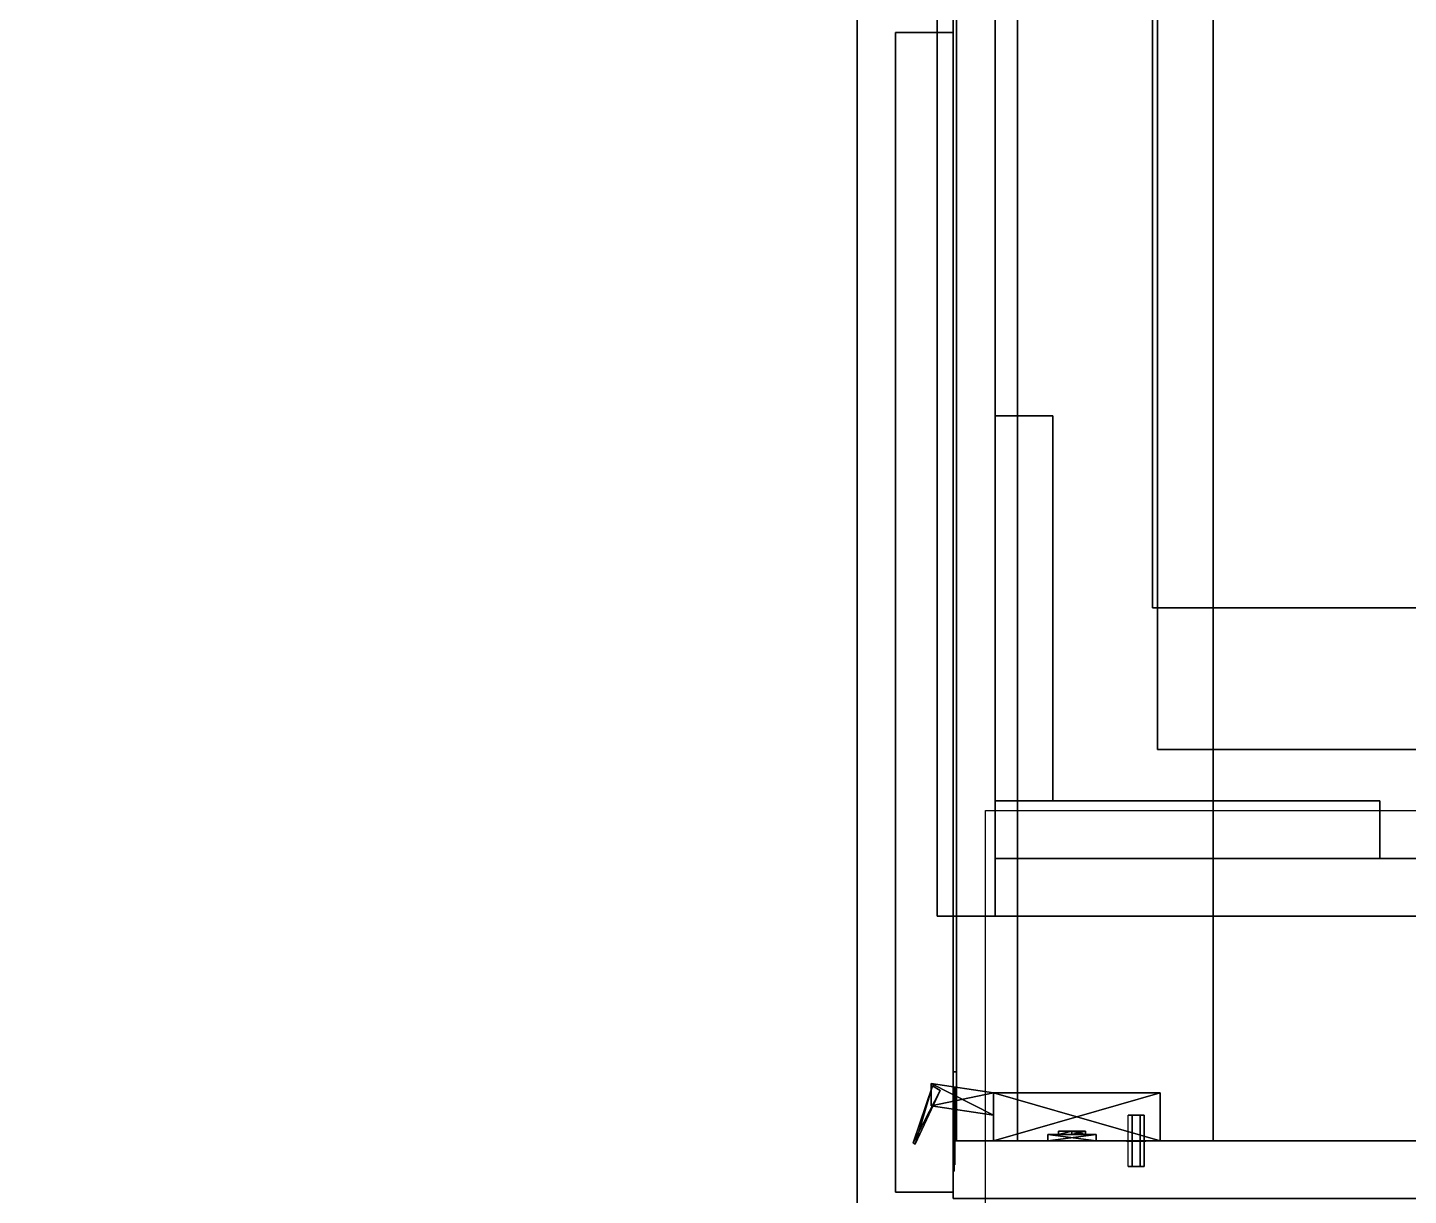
# Model space of a CAD drawing. Extents: x -150 to 6983, y -150 to 6527.
# Drawn here: x 5905.4 to 6335.9, y 5618 to 5982 of the extents above; entities that cross this region are included whole.
import ezdxf

# ---------------------------------------------------------------- set-up
doc = ezdxf.new("R2010")
doc.units = 0
for name, color, linetype in [('LAYER0', 7, 'CONTINUOUS'), ('LAYER130', 7, 'CONTINUOUS'), ('LAYER140', 7, 'CONTINUOUS'), ('LAYER142', 7, 'CONTINUOUS'), ('LAYER144', 7, 'CONTINUOUS'), ('LAYER147', 254, 'CONTINUOUS'), ('LAYER149', 28, 'CONTINUOUS'), ('LAYER150', 253, 'CONTINUOUS'), ('LAYER151', 28, 'CONTINUOUS'), ('LAYER152', 253, 'CONTINUOUS'), ('LAYER153', 45, 'CONTINUOUS'), ('LAYER159', 45, 'CONTINUOUS'), ('LAYER160', 45, 'CONTINUOUS'), ('LAYER162', 7, 'CONTINUOUS'), ('LAYER163', 7, 'CONTINUOUS'), ('LAYER168', 19, 'CONTINUOUS'), ('LAYER170', 28, 'CONTINUOUS')]:
    doc.layers.add(name, color=color, linetype=linetype)

msp = doc.modelspace()

# ---------------------------------------------------------------- linework, layer by layer
at = {"layer": 'LAYER0', "invisible_edges": 1}
for points in [[(6983, 6527, -5), (-150, -150, -5), (-150, 6527, -5), (6983, 6527, -5)], [(-150, -150, -5), (6983, 6527, -5), (6983, -150, -5), (-150, -150, -5)], [(6983, -150), (-150, 6527), (-150, -150), (6983, -150)], [(-150, 6527), (6983, -150), (6983, 6527), (-150, 6527)]]:
    msp.add_3dface(points, dxfattribs=at)
at = {"layer": 'LAYER130', "invisible_edges": 1}
for points in [[(6771, 5635, 151), (6194, 6329, 151), (6771, 6329, 151), (6771, 5635, 151)], [(6194, 6329, 151), (6771, 5635, 151), (6194, 5635, 151), (6194, 6329, 151)], [(6194, 5635, 169), (6194, 6329, 151), (6194, 5635, 151), (6194, 5635, 169)], [(6194, 6329, 151), (6194, 5635, 169), (6194, 6329, 169), (6194, 6329, 151)], [(6194, 5635, 169), (6771, 6329, 169), (6194, 6329, 169), (6194, 5635, 169)], [(6771, 6329, 169), (6194, 5635, 169), (6771, 5635, 169), (6771, 6329, 169)], [(6771, 5635, 151), (6194, 5635, 169), (6194, 5635, 151), (6771, 5635, 151)], [(6194, 5635, 169), (6771, 5635, 151), (6771, 5635, 169), (6194, 5635, 169)]]:
    msp.add_3dface(points, dxfattribs=at)
at = {"layer": 'LAYER140', "invisible_edges": 1}
for points in [[(6771, 5635, 150), (6194, 5635, 874), (6771, 5635, 874), (6771, 5635, 150)], [(6194, 5635, 874), (6771, 5635, 150), (6194, 5635, 150), (6194, 5635, 874)], [(6771, 5635, 150), (6194, 5617, 150), (6194, 5635, 150), (6771, 5635, 150)], [(6194, 5617, 150), (6771, 5635, 150), (6771, 5617, 150), (6194, 5617, 150)], [(6194, 5617, 150), (6194, 5635, 874), (6194, 5635, 150), (6194, 5617, 150)], [(6194, 5635, 874), (6194, 5617, 150), (6194, 5617, 874), (6194, 5635, 874)], [(6771, 5617, 874), (6194, 5635, 874), (6194, 5617, 874), (6771, 5617, 874)], [(6194, 5635, 874), (6771, 5617, 874), (6771, 5635, 874), (6194, 5635, 874)]]:
    msp.add_3dface(points, dxfattribs=at)
at = {"layer": 'LAYER142', "invisible_edges": 1}
for points in [[(6275, 5635, 855.5), (6195, 6329, 855.5), (6275, 6329, 855.5), (6275, 5635, 855.5)], [(6195, 6329, 855.5), (6275, 5635, 855.5), (6195, 5635, 855.5), (6195, 6329, 855.5)], [(6195, 5635, 873.5), (6195, 6329, 855.5), (6195, 5635, 855.5), (6195, 5635, 873.5)], [(6195, 6329, 855.5), (6195, 5635, 873.5), (6195, 6329, 873.5), (6195, 6329, 855.5)], [(6195, 5635, 873.5), (6275, 6329, 873.5), (6195, 6329, 873.5), (6195, 5635, 873.5)], [(6275, 6329, 873.5), (6195, 5635, 873.5), (6275, 5635, 873.5), (6275, 6329, 873.5)], [(6275, 6329, 873.5), (6275, 5635, 855.5), (6275, 6329, 855.5), (6275, 6329, 873.5)], [(6275, 5635, 855.5), (6275, 6329, 873.5), (6275, 5635, 873.5), (6275, 5635, 855.5)], [(6275, 5635, 855.5), (6195, 5635, 873.5), (6195, 5635, 855.5), (6275, 5635, 855.5)], [(6195, 5635, 873.5), (6275, 5635, 855.5), (6275, 5635, 873.5), (6195, 5635, 873.5)]]:
    msp.add_3dface(points, dxfattribs=at)
at = {"layer": 'LAYER144', "invisible_edges": 1}
for points in [[(6746.4, 5635, 503), (6214, 6329, 503), (6746.4, 6329, 503), (6746.4, 5635, 503)], [(6214, 6329, 503), (6746.4, 5635, 503), (6214, 5635, 503), (6214, 6329, 503)], [(6214, 5635, 521), (6214, 6329, 503), (6214, 5635, 503), (6214, 5635, 521)], [(6214, 6329, 503), (6214, 5635, 521), (6214, 6329, 521), (6214, 6329, 503)], [(6214, 5635, 521), (6746.4, 6329, 521), (6214, 6329, 521), (6214, 5635, 521)], [(6746.4, 6329, 521), (6214, 5635, 521), (6746.4, 5635, 521), (6746.4, 6329, 521)], [(6746.4, 5635, 503), (6214, 5635, 521), (6214, 5635, 503), (6746.4, 5635, 503)], [(6214, 5635, 521), (6746.4, 5635, 503), (6746.4, 5635, 521), (6214, 5635, 521)]]:
    msp.add_3dface(points, dxfattribs=at)
at = {"layer": 'LAYER147'}
for points in [[(6248.5, 5643, 500.5), (6253.5, 5643, 500.5), (6252.25, 5643, 502.665), (6249.75, 5643, 502.665)], [(6248.5, 5643, 500.5), (6249.75, 5643, 498.335), (6252.25, 5643, 498.335), (6253.5, 5643, 500.5)], [(6254, 5635.05, 500.5), (6248, 5635.05, 500.5), (6249.5, 5635.05, 503.098), (6252.5, 5635.05, 503.098)], [(6254, 5635.05, 500.5), (6248, 5635.05, 500.5), (6249.5, 5635.05, 497.902), (6252.5, 5635.05, 497.902)], [(6254, 5634.95, 500.5), (6248, 5634.95, 500.5), (6249.5, 5634.95, 503.098), (6252.5, 5634.95, 503.098)], [(6254, 5634.95, 500.5), (6248, 5634.95, 500.5), (6249.5, 5634.95, 497.902), (6252.5, 5634.95, 497.902)], [(6248.5, 5627, 500.5), (6253.5, 5627, 500.5), (6252.25, 5627, 502.665), (6249.75, 5627, 502.665)], [(6248.5, 5627, 500.5), (6249.75, 5627, 498.335), (6252.25, 5627, 498.335), (6253.5, 5627, 500.5)]]:
    msp.add_3dface(points, dxfattribs=at)
at = {"layer": 'LAYER149'}
for points in [[(6195, 5656.5, 274), (6194, 5656.5, 274), (6195, 5656.5, 274)], [(6195, 5638.5, 232), (6194, 5638.5, 232), (6194, 5656.5, 232), (6195, 5656.5, 232)], [(6194, 5656.5, 232), (6194, 5656.5, 274), (6195, 5656.5, 274), (6195, 5656.5, 232)], [(6195, 5638.5, 274), (6194, 5638.5, 274), (6194, 5656.5, 274), (6195, 5656.5, 274)], [(6194, 5656.5, 232), (6194, 5638.5, 232), (6194, 5638.5, 274), (6194, 5656.5, 274)], [(6195, 5656.5, 232), (6195, 5638.5, 232), (6195, 5638.5, 232), (6195, 5656.5, 232)], [(6195, 5656.5, 274), (6195, 5638.5, 274), (6195, 5638.5, 274), (6195, 5656.5, 274)], [(6194, 5651.5, 244), (6194, 5651.5, 262), (6194, 5651.5, 244)], [(6195, 5651.5, 244), (6194, 5651.5, 244), (6194, 5651.5, 262), (6195, 5651.5, 262)], [(6195, 5651.5, 244), (6194, 5651.5, 244), (6194, 5638.5, 244), (6195, 5638.5, 244)], [(6195, 5651.5, 262), (6194, 5651.5, 262), (6194, 5638.5, 262), (6195, 5638.5, 262)], [(6194, 5638.5, 244), (6194, 5638.5, 232), (6194, 5638.5, 244)], [(6194, 5638.5, 262), (6194, 5638.5, 274), (6194, 5638.5, 262)], [(6195, 5638.5, 244), (6194, 5638.5, 244), (6194, 5638.5, 232), (6195, 5638.5, 232)], [(6195, 5638.5, 262), (6194, 5638.5, 262), (6194, 5638.5, 274), (6195, 5638.5, 274)]]:
    msp.add_3dface(points, dxfattribs=at)
for points, invisible_edges in [([(6195, 5656.5, 274), (6195, 5656.5, 232), (6195, 5651.5, 244), (6195, 5651.5, 262)], 10), ([(6195, 5656.5, 232), (6195, 5651.5, 244), (6195, 5638.5, 244), (6195, 5638.5, 232)], 1), ([(6195, 5656.5, 274), (6195, 5651.5, 262), (6195, 5638.5, 262), (6195, 5638.5, 274)], 1), ([(6194.5, 5638.5, 262), (6194.5, 5638.5, 244), (6194.5, 5651.5, 244), (6194.5, 5651.5, 262)], 1), ([(6194.25, 5638.5, 240), (6194.25, 5633.525, 240.99), (6194.25, 5634.5, 247.5), (6194.25, 5638.5, 244)], 2), ([(6194.25, 5633.525, 265.01), (6194.25, 5638.5, 266), (6194.25, 5638.5, 262), (6194.25, 5634.5, 258.5)], 8), ([(6194.5, 5634.291, 258.317), (6194.5, 5634.5, 247.5), (6194.5, 5638.5, 244), (6194.5, 5638.5, 262)], 5), ([(6194.25, 5633.525, 240.99), (6194.25, 5629.308, 243.808), (6194.25, 5631, 247.5), (6194.25, 5634.5, 247.5)], 10), ([(6194.25, 5629.308, 262.192), (6194.25, 5633.525, 265.01), (6194.25, 5634.5, 258.5), (6194.25, 5631, 258.5)], 10), ([(6194.25, 5629.308, 243.808), (6194.25, 5626.49, 248.025), (6194.25, 5627.5, 247.5), (6194.25, 5631, 247.5)], 10), ([(6194.25, 5626.49, 257.975), (6194.25, 5629.308, 262.192), (6194.25, 5631, 258.5), (6194.25, 5627.5, 258.5)], 10), ([(6194.5, 5627.5, 258.5), (6194.5, 5627.5, 247.5), (6194.5, 5634.5, 247.5), (6194.5, 5634.291, 258.317)], 4), ([(6194.25, 5626.49, 248.025), (6194.25, 5625.5, 253), (6194.25, 5627.5, 253), (6194.25, 5627.5, 247.5)], 10), ([(6194.25, 5625.5, 253), (6194.25, 5626.49, 257.975), (6194.25, 5627.5, 258.5), (6194.25, 5627.5, 253)], 10)]:
    msp.add_3dface(points, dxfattribs=dict(at, invisible_edges=invisible_edges))
at = {"layer": 'LAYER150'}
for points in [[(6189.925, 5650.692, 247.348), (6181.5, 5634.409, 247.348), (6187.544, 5652.182, 247.348), (6189.925, 5650.692, 247.348)], [(6182.077, 5633.918, 258.652), (6187.544, 5652.182, 258.652), (6181.5, 5634.409, 258.652), (6182.077, 5633.918, 258.652)], [(6181.5, 5634.409, 247.348), (6181.5, 5634.409, 258.652), (6187.544, 5652.182, 247.348), (6181.5, 5634.409, 247.348)], [(6187.544, 5652.182, 247.348), (6181.5, 5634.409, 258.652), (6187.544, 5652.182, 258.652), (6187.544, 5652.182, 247.348)], [(6189.925, 5650.692, 258.652), (6187.544, 5652.182, 258.652), (6182.077, 5633.918, 258.652), (6189.925, 5650.692, 258.652)], [(6187.135, 5645.942, 246.217), (6187.135, 5652.906, 246.217), (6206.5, 5642.958, 246.217), (6187.135, 5645.942, 246.217)], [(6206.5, 5642.958, 246.217), (6187.135, 5652.906, 246.217), (6206.5, 5649.921, 246.217), (6206.5, 5642.958, 246.217)], [(6187.135, 5645.942, 259.783), (6206.5, 5649.921, 259.783), (6187.135, 5652.906, 259.783), (6187.135, 5645.942, 259.783)], [(6187.135, 5652.906, 246.217), (6187.135, 5652.906, 259.783), (6206.5, 5649.921, 246.217), (6187.135, 5652.906, 246.217)], [(6206.5, 5649.921, 246.217), (6187.135, 5652.906, 259.783), (6206.5, 5649.921, 259.783), (6206.5, 5649.921, 246.217)], [(6182.077, 5633.918, 247.348), (6181.5, 5634.409, 247.348), (6189.925, 5650.692, 247.348), (6182.077, 5633.918, 247.348)], [(6206.5, 5642.958, 259.783), (6206.5, 5649.921, 259.783), (6187.135, 5645.942, 259.783), (6206.5, 5642.958, 259.783)], [(6206.5, 5635, 246.217), (6206.5, 5649.921, 246.217), (6258.5, 5635, 246.217), (6206.5, 5635, 246.217)], [(6258.5, 5635, 246.217), (6206.5, 5649.921, 246.217), (6258.5, 5649.921, 246.217), (6258.5, 5635, 246.217)], [(6258.5, 5635, 259.783), (6258.5, 5649.921, 259.783), (6206.5, 5635, 259.783), (6258.5, 5635, 259.783)], [(6206.5, 5635, 259.783), (6258.5, 5649.921, 259.783), (6206.5, 5649.921, 259.783), (6206.5, 5635, 259.783)], [(6206.5, 5649.921, 246.217), (6206.5, 5649.921, 259.783), (6258.5, 5649.921, 246.217), (6206.5, 5649.921, 246.217)], [(6258.5, 5649.921, 246.217), (6206.5, 5649.921, 259.783), (6258.5, 5649.921, 259.783), (6258.5, 5649.921, 246.217)], [(6258.5, 5635, 246.217), (6258.5, 5649.921, 246.217), (6258.5, 5635, 259.783), (6258.5, 5635, 246.217)], [(6258.5, 5635, 259.783), (6258.5, 5649.921, 246.217), (6258.5, 5649.921, 259.783), (6258.5, 5635, 259.783)], [(6223.5, 5636.99, 279), (6223.5, 5635, 279), (6238.5, 5635, 279), (6223.5, 5636.99, 279)], [(6223.5, 5636.99, 279), (6238.5, 5635, 279), (6238.5, 5636.99, 279), (6223.5, 5636.99, 279)], [(6238.5, 5636.99, 227), (6238.5, 5635, 227), (6223.5, 5635, 227), (6238.5, 5636.99, 227)], [(6238.5, 5636.99, 227), (6223.5, 5635, 227), (6223.5, 5636.99, 227), (6238.5, 5636.99, 227)], [(6223.5, 5635, 227), (6223.5, 5635, 279), (6223.5, 5636.99, 279), (6223.5, 5635, 227)], [(6223.5, 5635, 227), (6223.5, 5636.99, 279), (6223.5, 5636.99, 227), (6223.5, 5635, 227)], [(6223.5, 5636.99, 227), (6223.5, 5636.99, 279), (6238.5, 5636.99, 279), (6223.5, 5636.99, 227)], [(6223.5, 5636.99, 227), (6238.5, 5636.99, 279), (6238.5, 5636.99, 227), (6223.5, 5636.99, 227)], [(6226.757, 5637.984, 271.087), (6231, 5637.984, 266.291), (6226.757, 5636.99, 271.087), (6226.757, 5637.984, 271.087)], [(6226.757, 5636.99, 271.087), (6231, 5637.984, 266.291), (6231, 5636.99, 266.291), (6226.757, 5636.99, 271.087)], [(6231, 5636.99, 275.883), (6231, 5637.984, 275.883), (6226.757, 5636.99, 271.087), (6231, 5636.99, 275.883)], [(6226.757, 5636.99, 271.087), (6231, 5637.984, 275.883), (6226.757, 5637.984, 271.087), (6226.757, 5636.99, 271.087)], [(6231, 5637.984, 275.883), (6235.243, 5637.984, 271.087), (6226.757, 5637.984, 271.087), (6231, 5637.984, 275.883)], [(6226.757, 5637.984, 271.087), (6235.243, 5637.984, 271.087), (6231, 5637.984, 266.291), (6226.757, 5637.984, 271.087)], [(6226.757, 5637.984, 234.913), (6231, 5637.984, 230.117), (6226.757, 5636.99, 234.913), (6226.757, 5637.984, 234.913)], [(6226.757, 5636.99, 234.913), (6231, 5637.984, 230.117), (6231, 5636.99, 230.117), (6226.757, 5636.99, 234.913)], [(6231, 5636.99, 239.709), (6231, 5637.984, 239.709), (6226.757, 5636.99, 234.913), (6231, 5636.99, 239.709)], [(6226.757, 5636.99, 234.913), (6231, 5637.984, 239.709), (6226.757, 5637.984, 234.913), (6226.757, 5636.99, 234.913)], [(6231, 5637.984, 239.709), (6235.243, 5637.984, 234.913), (6226.757, 5637.984, 234.913), (6231, 5637.984, 239.709)], [(6226.757, 5637.984, 234.913), (6235.243, 5637.984, 234.913), (6231, 5637.984, 230.117), (6226.757, 5637.984, 234.913)], [(6231, 5636.99, 275.883), (6231, 5636.99, 266.291), (6226.757, 5636.99, 271.087), (6231, 5636.99, 275.883)], [(6231, 5636.99, 239.709), (6231, 5636.99, 230.117), (6226.757, 5636.99, 234.913), (6231, 5636.99, 239.709)], [(6231, 5637.984, 266.291), (6235.243, 5637.984, 271.087), (6231, 5636.99, 266.291), (6231, 5637.984, 266.291)], [(6231, 5636.99, 266.291), (6235.243, 5637.984, 271.087), (6235.243, 5636.99, 271.087), (6231, 5636.99, 266.291)], [(6235.243, 5637.984, 271.087), (6231, 5637.984, 275.883), (6235.243, 5636.99, 271.087), (6235.243, 5637.984, 271.087)], [(6235.243, 5636.99, 271.087), (6231, 5637.984, 275.883), (6231, 5636.99, 275.883), (6235.243, 5636.99, 271.087)], [(6231, 5637.984, 230.117), (6235.243, 5637.984, 234.913), (6231, 5636.99, 230.117), (6231, 5637.984, 230.117)], [(6231, 5636.99, 230.117), (6235.243, 5637.984, 234.913), (6235.243, 5636.99, 234.913), (6231, 5636.99, 230.117)], [(6235.243, 5637.984, 234.913), (6231, 5637.984, 239.709), (6235.243, 5636.99, 234.913), (6235.243, 5637.984, 234.913)], [(6235.243, 5636.99, 234.913), (6231, 5637.984, 239.709), (6231, 5636.99, 239.709), (6235.243, 5636.99, 234.913)], [(6231, 5636.99, 275.883), (6235.243, 5636.99, 271.087), (6231, 5636.99, 266.291), (6231, 5636.99, 275.883)], [(6231, 5636.99, 239.709), (6235.243, 5636.99, 234.913), (6231, 5636.99, 230.117), (6231, 5636.99, 239.709)], [(6238.5, 5636.99, 279), (6238.5, 5635, 279), (6238.5, 5635, 227), (6238.5, 5636.99, 279)], [(6238.5, 5636.99, 279), (6238.5, 5635, 227), (6238.5, 5636.99, 227), (6238.5, 5636.99, 279)]]:
    msp.add_3dface(points, dxfattribs=at)
at = {"layer": 'LAYER151'}
for points in [[(6195, 5656.5, 792), (6194, 5656.5, 792), (6195, 5656.5, 792)], [(6195, 5638.5, 750), (6194, 5638.5, 750), (6194, 5656.5, 750), (6195, 5656.5, 750)], [(6194, 5656.5, 750), (6194, 5656.5, 792), (6195, 5656.5, 792), (6195, 5656.5, 750)], [(6195, 5638.5, 792), (6194, 5638.5, 792), (6194, 5656.5, 792), (6195, 5656.5, 792)], [(6194, 5656.5, 750), (6194, 5638.5, 750), (6194, 5638.5, 792), (6194, 5656.5, 792)], [(6195, 5656.5, 750), (6195, 5638.5, 750), (6195, 5638.5, 750), (6195, 5656.5, 750)], [(6195, 5656.5, 792), (6195, 5638.5, 792), (6195, 5638.5, 792), (6195, 5656.5, 792)], [(6194, 5651.5, 762), (6194, 5651.5, 780), (6194, 5651.5, 762)], [(6195, 5651.5, 762), (6194, 5651.5, 762), (6194, 5651.5, 780), (6195, 5651.5, 780)], [(6195, 5651.5, 762), (6194, 5651.5, 762), (6194, 5638.5, 762), (6195, 5638.5, 762)], [(6195, 5651.5, 780), (6194, 5651.5, 780), (6194, 5638.5, 780), (6195, 5638.5, 780)], [(6194, 5638.5, 762), (6194, 5638.5, 750), (6194, 5638.5, 762)], [(6194, 5638.5, 780), (6194, 5638.5, 792), (6194, 5638.5, 780)], [(6195, 5638.5, 762), (6194, 5638.5, 762), (6194, 5638.5, 750), (6195, 5638.5, 750)], [(6195, 5638.5, 780), (6194, 5638.5, 780), (6194, 5638.5, 792), (6195, 5638.5, 792)]]:
    msp.add_3dface(points, dxfattribs=at)
for points, invisible_edges in [([(6195, 5656.5, 792), (6195, 5656.5, 750), (6195, 5651.5, 762), (6195, 5651.5, 780)], 10), ([(6195, 5656.5, 750), (6195, 5651.5, 762), (6195, 5638.5, 762), (6195, 5638.5, 750)], 1), ([(6195, 5656.5, 792), (6195, 5651.5, 780), (6195, 5638.5, 780), (6195, 5638.5, 792)], 1), ([(6194.5, 5638.5, 780), (6194.5, 5638.5, 762), (6194.5, 5651.5, 762), (6194.5, 5651.5, 780)], 1), ([(6194.25, 5638.5, 758), (6194.25, 5633.525, 758.99), (6194.25, 5634.5, 765.5), (6194.25, 5638.5, 762)], 2), ([(6194.25, 5633.525, 783.01), (6194.25, 5638.5, 784), (6194.25, 5638.5, 780), (6194.25, 5634.5, 776.5)], 8), ([(6194.5, 5634.291, 776.317), (6194.5, 5634.5, 765.5), (6194.5, 5638.5, 762), (6194.5, 5638.5, 780)], 5), ([(6194.25, 5633.525, 758.99), (6194.25, 5629.308, 761.808), (6194.25, 5631, 765.5), (6194.25, 5634.5, 765.5)], 10), ([(6194.25, 5629.308, 780.192), (6194.25, 5633.525, 783.01), (6194.25, 5634.5, 776.5), (6194.25, 5631, 776.5)], 10), ([(6194.25, 5629.308, 761.808), (6194.25, 5626.49, 766.025), (6194.25, 5627.5, 765.5), (6194.25, 5631, 765.5)], 10), ([(6194.25, 5626.49, 775.975), (6194.25, 5629.308, 780.192), (6194.25, 5631, 776.5), (6194.25, 5627.5, 776.5)], 10), ([(6194.5, 5627.5, 776.5), (6194.5, 5627.5, 765.5), (6194.5, 5634.5, 765.5), (6194.5, 5634.291, 776.317)], 4), ([(6194.25, 5626.49, 766.025), (6194.25, 5625.5, 771), (6194.25, 5627.5, 771), (6194.25, 5627.5, 765.5)], 10), ([(6194.25, 5625.5, 771), (6194.25, 5626.49, 775.975), (6194.25, 5627.5, 776.5), (6194.25, 5627.5, 771)], 10)]:
    msp.add_3dface(points, dxfattribs=dict(at, invisible_edges=invisible_edges))
at = {"layer": 'LAYER152'}
for points in [[(6189.925, 5650.692, 765.348), (6181.5, 5634.409, 765.348), (6187.544, 5652.182, 765.348), (6189.925, 5650.692, 765.348)], [(6182.077, 5633.918, 776.652), (6187.544, 5652.182, 776.652), (6181.5, 5634.409, 776.652), (6182.077, 5633.918, 776.652)], [(6181.5, 5634.409, 765.348), (6181.5, 5634.409, 776.652), (6187.544, 5652.182, 765.348), (6181.5, 5634.409, 765.348)], [(6187.544, 5652.182, 765.348), (6181.5, 5634.409, 776.652), (6187.544, 5652.182, 776.652), (6187.544, 5652.182, 765.348)], [(6189.925, 5650.692, 776.652), (6187.544, 5652.182, 776.652), (6182.077, 5633.918, 776.652), (6189.925, 5650.692, 776.652)], [(6187.135, 5645.942, 764.217), (6187.135, 5652.906, 764.217), (6206.5, 5642.958, 764.217), (6187.135, 5645.942, 764.217)], [(6206.5, 5642.958, 764.217), (6187.135, 5652.906, 764.217), (6206.5, 5649.921, 764.217), (6206.5, 5642.958, 764.217)], [(6187.135, 5645.942, 777.783), (6206.5, 5649.921, 777.783), (6187.135, 5652.906, 777.783), (6187.135, 5645.942, 777.783)], [(6187.135, 5652.906, 764.217), (6187.135, 5652.906, 777.783), (6206.5, 5649.921, 764.217), (6187.135, 5652.906, 764.217)], [(6206.5, 5649.921, 764.217), (6187.135, 5652.906, 777.783), (6206.5, 5649.921, 777.783), (6206.5, 5649.921, 764.217)], [(6182.077, 5633.918, 765.348), (6181.5, 5634.409, 765.348), (6189.925, 5650.692, 765.348), (6182.077, 5633.918, 765.348)], [(6206.5, 5642.958, 777.783), (6206.5, 5649.921, 777.783), (6187.135, 5645.942, 777.783), (6206.5, 5642.958, 777.783)], [(6206.5, 5635, 764.217), (6206.5, 5649.921, 764.217), (6258.5, 5635, 764.217), (6206.5, 5635, 764.217)], [(6258.5, 5635, 764.217), (6206.5, 5649.921, 764.217), (6258.5, 5649.921, 764.217), (6258.5, 5635, 764.217)], [(6258.5, 5635, 777.783), (6258.5, 5649.921, 777.783), (6206.5, 5635, 777.783), (6258.5, 5635, 777.783)], [(6206.5, 5635, 777.783), (6258.5, 5649.921, 777.783), (6206.5, 5649.921, 777.783), (6206.5, 5635, 777.783)], [(6206.5, 5649.921, 764.217), (6206.5, 5649.921, 777.783), (6258.5, 5649.921, 764.217), (6206.5, 5649.921, 764.217)], [(6258.5, 5649.921, 764.217), (6206.5, 5649.921, 777.783), (6258.5, 5649.921, 777.783), (6258.5, 5649.921, 764.217)], [(6258.5, 5635, 764.217), (6258.5, 5649.921, 764.217), (6258.5, 5635, 777.783), (6258.5, 5635, 764.217)], [(6258.5, 5635, 777.783), (6258.5, 5649.921, 764.217), (6258.5, 5649.921, 777.783), (6258.5, 5635, 777.783)], [(6223.5, 5636.99, 797), (6223.5, 5635, 797), (6238.5, 5635, 797), (6223.5, 5636.99, 797)], [(6223.5, 5636.99, 797), (6238.5, 5635, 797), (6238.5, 5636.99, 797), (6223.5, 5636.99, 797)], [(6238.5, 5636.99, 745), (6238.5, 5635, 745), (6223.5, 5635, 745), (6238.5, 5636.99, 745)], [(6238.5, 5636.99, 745), (6223.5, 5635, 745), (6223.5, 5636.99, 745), (6238.5, 5636.99, 745)], [(6223.5, 5635, 745), (6223.5, 5635, 797), (6223.5, 5636.99, 797), (6223.5, 5635, 745)], [(6223.5, 5635, 745), (6223.5, 5636.99, 797), (6223.5, 5636.99, 745), (6223.5, 5635, 745)], [(6223.5, 5636.99, 745), (6223.5, 5636.99, 797), (6238.5, 5636.99, 797), (6223.5, 5636.99, 745)], [(6223.5, 5636.99, 745), (6238.5, 5636.99, 797), (6238.5, 5636.99, 745), (6223.5, 5636.99, 745)], [(6226.757, 5637.984, 789.087), (6231, 5637.984, 784.291), (6226.757, 5636.99, 789.087), (6226.757, 5637.984, 789.087)], [(6226.757, 5636.99, 789.087), (6231, 5637.984, 784.291), (6231, 5636.99, 784.291), (6226.757, 5636.99, 789.087)], [(6231, 5636.99, 793.883), (6231, 5637.984, 793.883), (6226.757, 5636.99, 789.087), (6231, 5636.99, 793.883)], [(6226.757, 5636.99, 789.087), (6231, 5637.984, 793.883), (6226.757, 5637.984, 789.087), (6226.757, 5636.99, 789.087)], [(6231, 5637.984, 793.883), (6235.243, 5637.984, 789.087), (6226.757, 5637.984, 789.087), (6231, 5637.984, 793.883)], [(6226.757, 5637.984, 789.087), (6235.243, 5637.984, 789.087), (6231, 5637.984, 784.291), (6226.757, 5637.984, 789.087)], [(6226.757, 5637.984, 752.913), (6231, 5637.984, 748.117), (6226.757, 5636.99, 752.913), (6226.757, 5637.984, 752.913)], [(6226.757, 5636.99, 752.913), (6231, 5637.984, 748.117), (6231, 5636.99, 748.117), (6226.757, 5636.99, 752.913)], [(6231, 5636.99, 757.709), (6231, 5637.984, 757.709), (6226.757, 5636.99, 752.913), (6231, 5636.99, 757.709)], [(6226.757, 5636.99, 752.913), (6231, 5637.984, 757.709), (6226.757, 5637.984, 752.913), (6226.757, 5636.99, 752.913)], [(6231, 5637.984, 757.709), (6235.243, 5637.984, 752.913), (6226.757, 5637.984, 752.913), (6231, 5637.984, 757.709)], [(6226.757, 5637.984, 752.913), (6235.243, 5637.984, 752.913), (6231, 5637.984, 748.117), (6226.757, 5637.984, 752.913)], [(6231, 5636.99, 793.883), (6231, 5636.99, 784.291), (6226.757, 5636.99, 789.087), (6231, 5636.99, 793.883)], [(6231, 5636.99, 757.709), (6231, 5636.99, 748.117), (6226.757, 5636.99, 752.913), (6231, 5636.99, 757.709)], [(6231, 5637.984, 784.291), (6235.243, 5637.984, 789.087), (6231, 5636.99, 784.291), (6231, 5637.984, 784.291)], [(6231, 5636.99, 784.291), (6235.243, 5637.984, 789.087), (6235.243, 5636.99, 789.087), (6231, 5636.99, 784.291)], [(6235.243, 5637.984, 789.087), (6231, 5637.984, 793.883), (6235.243, 5636.99, 789.087), (6235.243, 5637.984, 789.087)], [(6235.243, 5636.99, 789.087), (6231, 5637.984, 793.883), (6231, 5636.99, 793.883), (6235.243, 5636.99, 789.087)], [(6231, 5637.984, 748.117), (6235.243, 5637.984, 752.913), (6231, 5636.99, 748.117), (6231, 5637.984, 748.117)], [(6231, 5636.99, 748.117), (6235.243, 5637.984, 752.913), (6235.243, 5636.99, 752.913), (6231, 5636.99, 748.117)], [(6235.243, 5637.984, 752.913), (6231, 5637.984, 757.709), (6235.243, 5636.99, 752.913), (6235.243, 5637.984, 752.913)], [(6235.243, 5636.99, 752.913), (6231, 5637.984, 757.709), (6231, 5636.99, 757.709), (6235.243, 5636.99, 752.913)], [(6231, 5636.99, 793.883), (6235.243, 5636.99, 789.087), (6231, 5636.99, 784.291), (6231, 5636.99, 793.883)], [(6231, 5636.99, 757.709), (6235.243, 5636.99, 752.913), (6231, 5636.99, 748.117), (6231, 5636.99, 757.709)], [(6238.5, 5636.99, 797), (6238.5, 5635, 797), (6238.5, 5635, 745), (6238.5, 5636.99, 797)], [(6238.5, 5636.99, 797), (6238.5, 5635, 745), (6238.5, 5636.99, 745), (6238.5, 5636.99, 797)]]:
    msp.add_3dface(points, dxfattribs=at)
at = {"layer": 'LAYER153', "invisible_edges": 1}
for points in [[(6176, 5980.5, 153), (6194, 5619, 153), (6176, 5619, 153), (6176, 5980.5, 153)], [(6194, 5619, 153), (6176, 5980.5, 153), (6194, 5980.5, 153), (6194, 5619, 153)], [(6194, 5980.5, 871), (6176, 5619, 871), (6194, 5619, 871), (6194, 5980.5, 871)], [(6176, 5619, 871), (6194, 5980.5, 871), (6176, 5980.5, 871), (6176, 5619, 871)], [(6176, 5980.5, 153), (6194, 5980.5, 871), (6194, 5980.5, 153), (6176, 5980.5, 153)], [(6194, 5980.5, 871), (6176, 5980.5, 153), (6176, 5980.5, 871), (6194, 5980.5, 871)], [(6176, 5619, 871), (6176, 5980.5, 153), (6176, 5619, 153), (6176, 5619, 871)], [(6176, 5980.5, 153), (6176, 5619, 871), (6176, 5980.5, 871), (6176, 5980.5, 153)], [(6194, 5980.5, 871), (6194, 5619, 153), (6194, 5980.5, 153), (6194, 5980.5, 871)], [(6194, 5619, 153), (6194, 5980.5, 871), (6194, 5619, 871), (6194, 5619, 153)], [(6176, 5619, 871), (6194, 5619, 153), (6194, 5619, 871), (6176, 5619, 871)], [(6194, 5619, 153), (6176, 5619, 871), (6176, 5619, 153), (6194, 5619, 153)]]:
    msp.add_3dface(points, dxfattribs=at)
at = {"layer": 'LAYER159', "invisible_edges": 1}
for points in [[(6189, 5705, 2407), (6189, 6377, 1550), (6189, 5705, 1550), (6189, 5705, 2407)], [(6189, 6377, 1550), (6189, 5705, 2407), (6189, 6377, 2407), (6189, 6377, 1550)], [(6207, 5705, 1550), (6189, 6377, 1550), (6207, 6377, 1550), (6207, 5705, 1550)], [(6189, 6377, 1550), (6207, 5705, 1550), (6189, 5705, 1550), (6189, 6377, 1550)], [(6189, 5705, 2407), (6207, 6377, 2407), (6189, 6377, 2407), (6189, 5705, 2407)], [(6207, 6377, 2407), (6189, 5705, 2407), (6207, 5705, 2407), (6207, 6377, 2407)], [(6207, 6377, 2407), (6207, 5705, 1550), (6207, 6377, 1550), (6207, 6377, 2407)], [(6207, 5705, 1550), (6207, 6377, 2407), (6207, 5705, 2407), (6207, 5705, 1550)], [(6207, 5705, 1550), (6189, 5705, 2407), (6189, 5705, 1550), (6207, 5705, 1550)], [(6189, 5705, 2407), (6207, 5705, 1550), (6207, 5705, 2407), (6189, 5705, 2407)]]:
    msp.add_3dface(points, dxfattribs=at)
at = {"layer": 'LAYER160', "invisible_edges": 1}
for points in [[(6207, 5723, 2407), (6771, 5723, 1550), (6207, 5723, 1550), (6207, 5723, 2407)], [(6771, 5723, 1550), (6207, 5723, 2407), (6771, 5723, 2407), (6771, 5723, 1550)], [(6207, 5705, 1550), (6771, 5723, 1550), (6771, 5705, 1550), (6207, 5705, 1550)], [(6771, 5723, 1550), (6207, 5705, 1550), (6207, 5723, 1550), (6771, 5723, 1550)], [(6207, 5723, 2407), (6771, 5705, 2407), (6771, 5723, 2407), (6207, 5723, 2407)], [(6771, 5705, 2407), (6207, 5723, 2407), (6207, 5705, 2407), (6771, 5705, 2407)], [(6207, 5705, 1550), (6207, 5723, 2407), (6207, 5723, 1550), (6207, 5705, 1550)], [(6207, 5723, 2407), (6207, 5705, 1550), (6207, 5705, 2407), (6207, 5723, 2407)], [(6771, 5705, 2407), (6207, 5705, 1550), (6771, 5705, 1550), (6771, 5705, 2407)], [(6207, 5705, 1550), (6771, 5705, 2407), (6207, 5705, 2407), (6207, 5705, 1550)]]:
    msp.add_3dface(points, dxfattribs=at)
at = {"layer": 'LAYER162', "invisible_edges": 1}
for points in [[(6207, 5741, 2407), (6327, 5741, 1627), (6207, 5741, 1627), (6207, 5741, 2407)], [(6327, 5741, 1627), (6207, 5741, 2407), (6327, 5741, 2407), (6327, 5741, 1627)], [(6207, 5723, 1627), (6327, 5741, 1627), (6327, 5723, 1627), (6207, 5723, 1627)], [(6327, 5741, 1627), (6207, 5723, 1627), (6207, 5741, 1627), (6327, 5741, 1627)], [(6207, 5741, 2407), (6327, 5723, 2407), (6327, 5741, 2407), (6207, 5741, 2407)], [(6327, 5723, 2407), (6207, 5741, 2407), (6207, 5723, 2407), (6327, 5723, 2407)], [(6207, 5723, 1627), (6207, 5741, 2407), (6207, 5741, 1627), (6207, 5723, 1627)], [(6207, 5741, 2407), (6207, 5723, 1627), (6207, 5723, 2407), (6207, 5741, 2407)], [(6327, 5723, 2407), (6327, 5741, 1627), (6327, 5741, 2407), (6327, 5723, 2407)], [(6327, 5741, 1627), (6327, 5723, 2407), (6327, 5723, 1627), (6327, 5741, 1627)], [(6327, 5723, 2407), (6207, 5723, 1627), (6327, 5723, 1627), (6327, 5723, 2407)], [(6207, 5723, 1627), (6327, 5723, 2407), (6207, 5723, 2407), (6207, 5723, 1627)]]:
    msp.add_3dface(points, dxfattribs=at)
at = {"layer": 'LAYER163', "invisible_edges": 1}
for points in [[(6207, 5861, 1627), (6225, 5741, 1627), (6207, 5741, 1627), (6207, 5861, 1627)], [(6225, 5741, 1627), (6207, 5861, 1627), (6225, 5861, 1627), (6225, 5741, 1627)], [(6225, 5861, 2407), (6207, 5741, 2407), (6225, 5741, 2407), (6225, 5861, 2407)], [(6207, 5741, 2407), (6225, 5861, 2407), (6207, 5861, 2407), (6207, 5741, 2407)], [(6207, 5861, 1627), (6225, 5861, 2407), (6225, 5861, 1627), (6207, 5861, 1627)], [(6225, 5861, 2407), (6207, 5861, 1627), (6207, 5861, 2407), (6225, 5861, 2407)], [(6207, 5741, 2407), (6207, 5861, 1627), (6207, 5741, 1627), (6207, 5741, 2407)], [(6207, 5861, 1627), (6207, 5741, 2407), (6207, 5861, 2407), (6207, 5861, 1627)], [(6225, 5861, 2407), (6225, 5741, 1627), (6225, 5861, 1627), (6225, 5861, 2407)], [(6225, 5741, 1627), (6225, 5861, 2407), (6225, 5741, 2407), (6225, 5741, 1627)], [(6207, 5741, 2407), (6225, 5741, 1627), (6225, 5741, 2407), (6207, 5741, 2407)], [(6225, 5741, 1627), (6207, 5741, 2407), (6207, 5741, 1627), (6225, 5741, 1627)]]:
    msp.add_3dface(points, dxfattribs=at)
at = {"layer": 'LAYER168'}
for points, invisible_edges in [([(6164, 6377, 874), (6256.1, 6317.49, 874), (6164, 4877, 874), (6164, 6377, 874)], 3), ([(6164, 6377, 912), (6164, 4877, 874), (6164, 4877, 912), (6164, 6377, 912)], 1), ([(6164, 4877, 874), (6164, 6377, 912), (6164, 6377, 874), (6164, 4877, 874)], 1), ([(6204, 5738, 912), (6164, 6377, 912), (6204, 4917, 912), (6204, 5738, 912)], 3), ([(6256.1, 6317.49, 912), (6164, 6377, 912), (6204, 5738, 912), (6256.1, 6317.49, 912)], 7), ([(6164, 4877, 912), (6204, 4917, 912), (6164, 6377, 912), (6164, 4877, 912)], 3), ([(6256.1, 5801.15, 874), (6164, 4877, 874), (6256.1, 6317.49, 874), (6256.1, 5801.15, 874)], 3), ([(6256.1, 6317.49, 912), (6204, 5738, 912), (6256.1, 5801.15, 912), (6256.1, 6317.49, 912)], 3), ([(6304.77, 5164.36, 874), (6164, 4877, 874), (6256.1, 5801.15, 874), (6304.77, 5164.36, 874)], 7), ([(6751, 5738, 912), (6256.1, 5801.15, 912), (6204, 5738, 912), (6751, 5738, 912)], 3), ([(6304.77, 5164.36, 874), (6256.1, 5801.15, 874), (6304.77, 5409.84, 874), (6304.77, 5164.36, 874)], 3), ([(6330.61, 5465.83, 874), (6256.1, 5801.15, 874), (6739.48, 5801.15, 874), (6330.61, 5465.83, 874)], 5), ([(6321.46, 5456.39, 874), (6256.1, 5801.15, 874), (6330.61, 5465.83, 874), (6321.46, 5456.39, 874)], 3), ([(6314.38, 5445.73, 874), (6256.1, 5801.15, 874), (6321.46, 5456.39, 874), (6314.38, 5445.73, 874)], 3), ([(6309.12, 5434.24, 874), (6256.1, 5801.15, 874), (6314.38, 5445.73, 874), (6309.12, 5434.24, 874)], 3), ([(6305.91, 5422.35, 874), (6256.1, 5801.15, 874), (6309.12, 5434.24, 874), (6305.91, 5422.35, 874)], 3), ([(6256.1, 5801.15, 874), (6305.91, 5422.35, 874), (6304.77, 5409.84, 874), (6256.1, 5801.15, 874)], 5), ([(6256.1, 5801.15, 912), (6751, 5738, 912), (6739.48, 5801.15, 912), (6256.1, 5801.15, 912)], 3), ([(6330.61, 5465.83, 874), (6739.48, 5801.15, 874), (6341.13, 5473.82, 874), (6330.61, 5465.83, 874)], 3)]:
    msp.add_3dface(points, dxfattribs=dict(at, invisible_edges=invisible_edges))
at = {"layer": 'LAYER170', "invisible_edges": 1}
for points in [[(6741, 5757, 606), (6257.62, 6357, 606), (6741, 6357, 606), (6741, 5757, 606)], [(6257.62, 6357, 606), (6741, 5757, 606), (6257.62, 5757, 606), (6257.62, 6357, 606)], [(6257.62, 5757, 888), (6257.62, 6357, 606), (6257.62, 5757, 606), (6257.62, 5757, 888)], [(6257.62, 6357, 606), (6257.62, 5757, 888), (6257.62, 6357, 888), (6257.62, 6357, 606)], [(6257.62, 5757, 888), (6741, 6357, 888), (6257.62, 6357, 888), (6257.62, 5757, 888)], [(6741, 6357, 888), (6257.62, 5757, 888), (6741, 5757, 888), (6741, 6357, 888)], [(6741, 5757, 606), (6257.62, 5757, 888), (6257.62, 5757, 606), (6741, 5757, 606)], [(6257.62, 5757, 888), (6741, 5757, 606), (6741, 5757, 888), (6257.62, 5757, 888)]]:
    msp.add_3dface(points, dxfattribs=at)

# ---------------------------------------------------------------- meshes
at = {"layer": 'LAYER147'}
mesh = msp.add_polymesh((2, 6), dxfattribs=dict(at, n_close=True))
for k, corner in enumerate([(6248.5, 5643, 500.5), (6249.75, 5643, 502.665), (6252.25, 5643, 502.665), (6253.5, 5643, 500.5), (6252.25, 5643, 498.335), (6249.75, 5643, 498.335), (6248.5, 5627, 500.5), (6249.75, 5627, 502.665), (6252.25, 5627, 502.665), (6253.5, 5627, 500.5), (6252.25, 5627, 498.335), (6249.75, 5627, 498.335)]):
    mesh.set_mesh_vertex(divmod(k, 6), corner)
mesh = msp.add_polymesh((2, 6), dxfattribs=dict(at, n_close=True))
for k, corner in enumerate([(6248, 5635.05, 500.5), (6249.5, 5635.05, 503.098), (6252.5, 5635.05, 503.098), (6254, 5635.05, 500.5), (6252.5, 5635.05, 497.902), (6249.5, 5635.05, 497.902), (6248, 5634.95, 500.5), (6249.5, 5634.95, 503.098), (6252.5, 5634.95, 503.098), (6254, 5634.95, 500.5), (6252.5, 5634.95, 497.902), (6249.5, 5634.95, 497.902)]):
    mesh.set_mesh_vertex(divmod(k, 6), corner)
at = {"layer": 'LAYER149'}
mesh = msp.add_polymesh((2, 9), dxfattribs=at)
for k, corner in enumerate([(6194.25, 5638.5, 240), (6194.25, 5633.525, 240.99), (6194.25, 5629.308, 243.808), (6194.25, 5626.49, 248.025), (6194.25, 5625.5, 253), (6194.25, 5626.49, 257.975), (6194.25, 5629.308, 262.192), (6194.25, 5633.525, 265.01), (6194.25, 5638.5, 266), (6194, 5638.5, 240), (6194, 5633.525, 240.99), (6194, 5629.308, 243.808), (6194, 5626.49, 248.025), (6194, 5625.5, 253), (6194, 5626.49, 257.975), (6194, 5629.308, 262.192), (6194, 5633.525, 265.01), (6194, 5638.5, 266)]):
    mesh.set_mesh_vertex(divmod(k, 9), corner)
at = {"layer": 'LAYER151'}
mesh = msp.add_polymesh((2, 9), dxfattribs=at)
for k, corner in enumerate([(6194.25, 5638.5, 758), (6194.25, 5633.525, 758.99), (6194.25, 5629.308, 761.808), (6194.25, 5626.49, 766.025), (6194.25, 5625.5, 771), (6194.25, 5626.49, 775.975), (6194.25, 5629.308, 780.192), (6194.25, 5633.525, 783.01), (6194.25, 5638.5, 784), (6194, 5638.5, 758), (6194, 5633.525, 758.99), (6194, 5629.308, 761.808), (6194, 5626.49, 766.025), (6194, 5625.5, 771), (6194, 5626.49, 775.975), (6194, 5629.308, 780.192), (6194, 5633.525, 783.01), (6194, 5638.5, 784)]):
    mesh.set_mesh_vertex(divmod(k, 9), corner)

doc.saveas('drawing.dxf')
